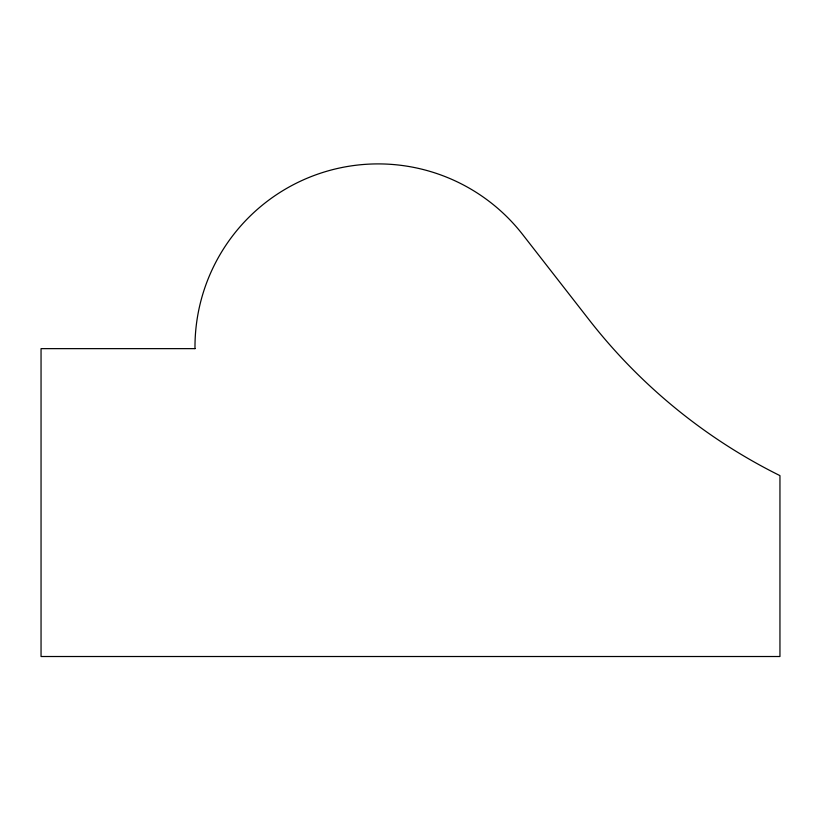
<?xml version="1.0" encoding="UTF-8"?>
<svg xmlns="http://www.w3.org/2000/svg" width="821" height="821" viewBox="0 0 821 821"><rect width="100%" height="100%" fill="white"/><g stroke="black" fill="none" stroke-linecap="round" stroke-linejoin="round"><path stroke-width="1.23" d="M194.988 348.638L41.05 348.638L41.05 656.513L779.95 656.513L779.95 475.626A554.175 554.175 0 0 1 589.109 319.81L522.638 234.498A183.165 183.165 0 0 0 194.988 348.638"/></g></svg>
